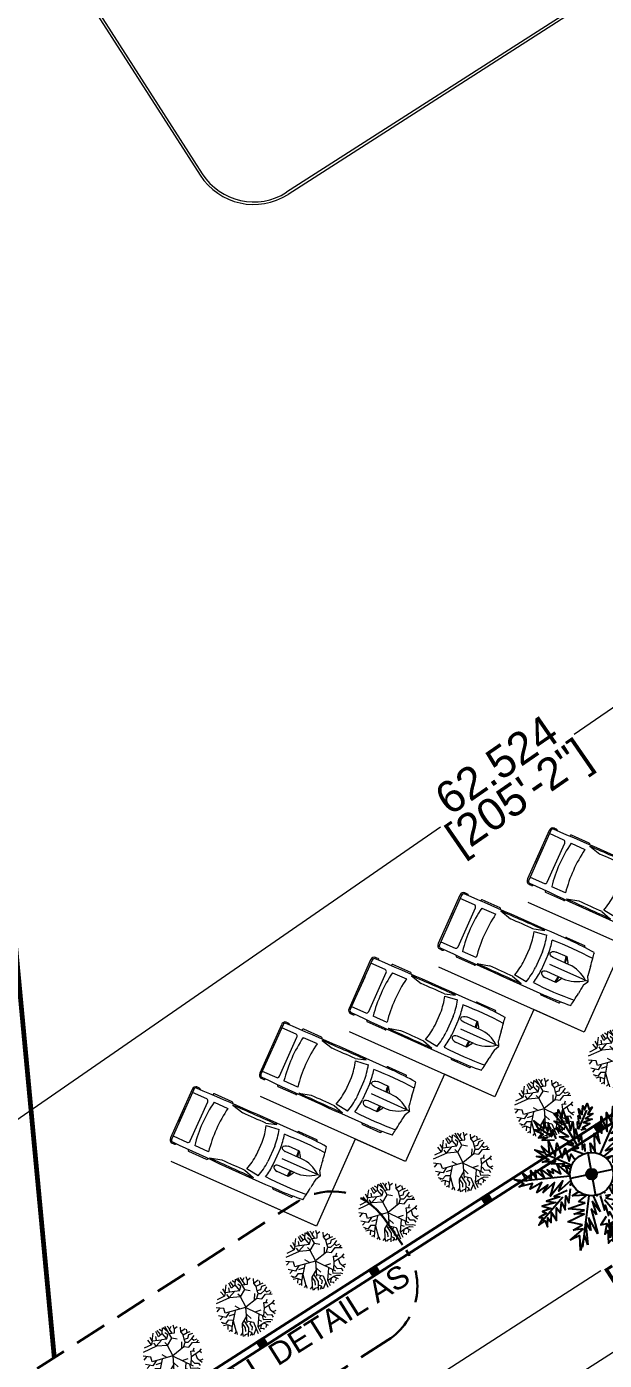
# Model space of a CAD drawing. Header units: millimetres. Extents: x 1898 to 3725, y 783 to 1532.
# Drawn here: x 2037.28 to 2055.43, y 1260.22 to 1302.11 of the extents above; entities that cross this region are included whole.
import ezdxf

# ---------------------------------------------------------------- set-up
doc = ezdxf.new("R2010")
doc.units = ezdxf.units.MM
doc.linetypes.add('DASHED', pattern=[0.75, 0.5, -0.25])
doc.linetypes.add('DASHED2', pattern=[0.375, 0.25, -0.125])
doc.layers.get('0').update_dxf_attribs({"lineweight": 20})
doc.layers.get('Defpoints').update_dxf_attribs({"lineweight": 15})
for name, color, linetype, lineweight in [('COL HATCH', 253, 'Continuous', 13), ('Column', 251, 'Continuous', 30), ('DIM', 6, 'Continuous', 18), ('Fixture', 44, 'Continuous', 13), ('Hatch', 43, 'Continuous', 13), ('Layer1', 12, 'Continuous', 30), ('LINE', 22, 'Continuous', 13), ('OFFSET', 170, 'Continuous', 20), ('Property Line', 1, 'Continuous', 30), ('TEXT', 7, 'Continuous', 15), ('TR', 92, 'Continuous', 13)]:
    doc.layers.add(name, color=color, linetype=linetype, lineweight=lineweight)
doc.layers.add('PLANTS', color=82, linetype='Continuous')
doc.styles.add('DIM', font='arial.ttf', dxfattribs={"height": 0.5})
doc.styles.add('Tabrej', font='arial.ttf')
doc.dimstyles.new('Tabrej', dxfattribs={"dimtxt": 4, "dimasz": 0.45, "dimexe": 0.18, "dimexo": 0.0625, "dimgap": 0.09, "dimtad": 0, "dimdec": 3, "dimzin": 0, "dimdsep": 46, "dimtxsty": 'Tabrej', "dimcen": 0, "dimclrd": 256, "dimclre": 256, "dimclrt": 7, "dimaunit": 1, "dimadec": 3, "dimazin": 0, "dimtfac": 1, "dimtdec": 3, "dimtofl": 0, "dimtmove": 0, "dimatfit": 3, "dimfxl": 0, "dimtolj": 1, "dimtzin": 0, "dimlwd": -1, "dimlwe": -1, "dimarcsym": 0})

# ---------------------------------------------------------------- blocks, each defined once
blk = doc.blocks.new('TREE')
at = {"linetype": 'Continuous'}
h = blk.add_hatch(color=256, dxfattribs=at)
h.paths.add_polyline_path([(0.58, -1.88), (0, 0), (-1.9, -0.52, 0.424022)])
h.paths.add_polyline_path([(-0.58, 1.88, 0.328498), (-1.97, 0, 0.067064), (-1.9, -0.52), (0, 0)])
h.paths.add_polyline_path([(-0.58, 1.88), (0, 0), (1.9, 0.52, 0.424022)])
blk.add_hatch(color=256).paths.add_polyline_path([(1.97, 0, 0.067064), (1.9, 0.52), (0, 0), (0.58, -1.88, 0.328498)])
blk.add_line((-2.35, 7.57), (2.35, -7.57), dxfattribs=at)
blk.add_lwpolyline([(-7.65, -2.1), (7.65, 2.1)], dxfattribs=at)
blk.add_circle((0, 0), 1.97, dxfattribs=at)
at = {"layer": 'PLANTS', "linetype": 'ByBlock'}
for p, q in [((-3.6, 7.63), (-11.22, 21.86)), ((1.69, 7.75), (4.63, 21.16)), ((8.86, 5.52), (17.87, 15.03)), ((-7.52, 2.5), (-25.98, 8.63)), ((5.99, 5.2), (6.39, 5.6)), ((6.39, 5.6), (6.11, 5.06)), ((15.96, 7.75), (22.66, 8.84)), ((7.49, 2.61), (7.91, 2.84)), ((7.83, 1.27), (13.45, 4.41)), ((13.45, 4.41), (9.83, 1.06)), ((9.83, 1.06), (14.73, 3.11)), ((12.63, 1.05), (21.55, 4.25)), ((14.73, 3.11), (12.63, 1.05)), ((21.55, 4.25), (15.88, 0.34)), ((15.88, 0.34), (20.6, 1.57)), ((20.6, 1.57), (17.46, -0.62)), ((17.46, -0.62), (25.93, 0.99)), ((25.93, 0.99), (22.47, -0.6)), ((-15.78, -6.29), (-23.18, -3.92)), ((8.58, -6.38), (6.77, -4.13)), ((10.56, -3.87), (7.85, -1.09)), ((7.85, -1.09), (8.58, -6.38)), ((7.92, -0.24), (26.9, -0.82)), ((10.64, -1.4), (10.56, -3.87)), ((13.49, -7.36), (10.64, -1.4)), ((15.23, -5.17), (13.44, -1.41)), ((13.44, -1.41), (13.49, -7.36)), ((18.24, -7.08), (14.7, -1.26)), ((14.7, -1.26), (15.23, -5.17)), ((18.76, -1.63), (18.24, -7.08)), ((21.05, -4.8), (18.76, -1.63)), ((24.8, -5.67), (20.26, -1.15)), ((20.26, -1.15), (21.05, -4.8)), ((22.47, -0.6), (28.26, -1.43)), ((28.26, -1.43), (22.75, -2.18)), ((22.75, -2.18), (24.8, -5.67)), ((-9.72, -5.98), (-19.78, -13.33)), ((-2.45, -7.54), (-5.7, -17.57)), ((1.51, -7.78), (5.13, -26.4)), ((9.36, -9.67), (18.72, -16.39)), ((-12.25, -15.65), (-15.06, -20.59))]:
    blk.add_line(p, q, dxfattribs=at)
for points in [[(-4.86, 7.48), (-7.46, 7.35), (-5.02, 8.74), (-8.79, 8.42), (-5.6, 9.6), (-11.78, 9.24), (-6.95, 10.73), (-12.46, 11.39), (-7.35, 12.04), (-11.81, 13.72), (-9.34, 13.64), (-13.85, 16.49), (-9.13, 15.43), (-15.78, 19.37), (-10.52, 17.87), (-14.89, 22.17), (-12.53, 20.94), (-13.19, 25.16), (-11.48, 22.85), (-10.06, 26.69), (-9.77, 22.46), (-7.83, 23.64), (-8.46, 20.2), (-5.84, 22.4), (-7.79, 18.05), (-4.69, 21.41), (-6.87, 16.37), (-3.88, 18.57), (-5.95, 15.06), (-3.02, 16.5), (-4.75, 12.17), (-3.59, 13.46), (-4.09, 10.6)], [(-1.29, 7.82), (-3.23, 11.18), (0.57, 8.41), (-1.6, 12.22), (0.2, 10.54), (-1.73, 16.08), (1.39, 12.29), (-0.81, 16.68), (1.2, 14.87), (-1.05, 20.27), (1.68, 16.91), (-0.41, 22.82), (1.81, 19.25), (3.24, 24.49), (3.18, 20.56), (6.91, 24.17), (5.33, 20.35), (8.74, 21.55), (5.75, 18.82), (7.77, 18.93), (5.35, 16.6), (8.06, 16.99), (4.59, 13.99), (9.55, 15.18), (4.11, 11.95), (10.1, 12.97), (4.41, 10.01), (8.76, 10.72), (3.17, 8.02), (6.34, 8.38), (3.99, 6.85)], [(7.52, 3.79), (12.67, 5.93), (10.93, 6.02), (14.58, 7.54), (13.13, 7.82), (17.13, 10.44), (14.35, 9.51), (18.54, 12.88), (16.08, 12.07), (20.7, 15.84), (18.5, 15.29), (19.26, 17.53), (16.22, 14.93), (16.24, 16.64), (15.16, 13.39), (14.06, 14.62), (13.37, 11.31), (11.54, 13.94), (11.38, 9.89), (10.21, 11.84), (10.25, 8.54), (8.78, 9.77), (8.23, 6.15), (6.92, 7.52), (7.46, 5.68)], [(-7.89, -0.83), (-11.19, -1.57), (-8.32, 0.58), (-14.89, -0.46), (-11.4, 1.95), (-18.37, -0.07), (-15.28, 2.4), (-21.34, 1.57), (-16.06, 4.28), (-22.96, 3.33), (-19.26, 5.6), (-25.4, 5.48), (-22.7, 6.6), (-27.41, 8.18), (-22.85, 8.38), (-23.4, 10.22), (-20.76, 7.41), (-20.99, 9.38), (-18.71, 6.57), (-18.82, 8.96), (-15.59, 5.81), (-16.24, 9.67), (-12.79, 5.28), (-13.54, 8.14), (-9.11, 4.23), (-10.42, 7.37), (-6.93, 3.85)], [(14.92, 6.72), (18.25, 5.09), (17.51, 7.21), (21.45, 6.79), (20.08, 7.77), (24.65, 8.49), (23.34, 9.5), (24.21, 10.6), (20.7, 9.13), (22.61, 11.62), (17.73, 9)], [(-6.54, 4.48), (-7.38, 6.8), (-5.97, 5.22)], [(-2.35, 7.57), (-2.53, 8.08), (-2, 7.67)], [(-16.04, -6.55), (-18.57, -6.86), (-17.88, -6.21), (-20.79, -6.83), (-19.91, -5.94), (-23.37, -7.02), (-21.39, -5.38), (-24.6, -5.47), (-23.24, -4.68), (-25.6, -3.96), (-23.52, -3.1), (-24.49, -2.03), (-21.74, -3.32), (-22.08, -1.61), (-20.09, -4.1), (-20.01, -1.64), (-18.54, -4.64), (-18.41, -2.3), (-16.57, -4.92), (-16.34, -3.72), (-15.63, -5.42)], [(-7.05, -3.9), (-8.15, -7.98), (-9.09, -5.71), (-10.09, -10.04), (-10.38, -7.58), (-12.49, -12.95), (-12.88, -9.72), (-15.45, -14.7), (-15.51, -11.56), (-18.03, -15.41), (-17.63, -12.66), (-20.68, -15.77), (-20.7, -14.31), (-22.35, -14.41), (-19.96, -12.9), (-22.5, -12.63), (-17.73, -10.64), (-20.14, -10.69), (-15.16, -9.2), (-18.42, -8.64), (-12.72, -7.45), (-15.89, -7.44), (-11.38, -5.71), (-13.72, -5.06), (-8.62, -4.19), (-10.72, -3.59), (-8.07, -3.22)], [(-7.65, -2.1), (-7.78, -2.14), (-7.66, -2.05)], [(-2.17, -7.63), (-1.89, -10.97), (-2.72, -10.21), (-2.44, -14.96), (-3.36, -13.64), (-2.76, -18.26), (-3.89, -16.08), (-4.55, -20.7), (-4.99, -17.86), (-7.01, -21.51), (-6.19, -17.63), (-8.56, -19.2), (-6.09, -16.11), (-10.53, -16.78), (-5.32, -13.87), (-10.13, -13.67), (-4.93, -11.28), (-8.42, -10.52), (-3.96, -8.66), (-6.63, -8.08), (-4.65, -6.42)], [(3.03, -7.32), (7.29, -11.42), (3.47, -10.21), (9.44, -14.28), (4.36, -13.23), (8.37, -17.02), (5.35, -15.62), (8.54, -19.38), (4.77, -17.93), (7.52, -21.87), (5.4, -21.2), (7.02, -25.98), (5.78, -24.43), (4.52, -28.13), (4.63, -23.44), (2, -25.27), (4.14, -21.73), (0.75, -22.26), (3.53, -19.92), (0.52, -20.65), (3.22, -16.87), (-0.21, -18.89), (2.65, -14.09), (-0.01, -16.38), (0.89, -13.94), (-0.55, -14.54), (0.89, -11.28), (-2.36, -12.86), (0.79, -8.38), (-2.05, -9.71), (-0.94, -7.87)], [(-1.25, -7.83), (-1.25, -7.9), (-1.35, -7.81)], [(4.17, -6.74), (4.76, -7.46), (3.68, -7.02)], [(6.74, -8.33), (9.47, -12.94), (9.32, -10.8), (11.43, -15.52), (11.55, -12.08), (13.37, -17), (13.85, -13.55), (15.31, -16.7), (15.79, -15.18), (17.63, -17.66), (17.6, -16.34), (20.41, -17.6), (18.64, -15.32), (20.66, -14.33), (17.42, -14.5), (19.04, -13.09), (15.37, -13.29), (18.13, -11.25), (13.44, -11.66), (15.19, -10.04), (11.2, -10.01), (13.96, -8.49), (8.82, -8.72), (11.26, -7.33), (6.14, -7.25)], [(-11.65, -14.08), (-14.85, -15.78), (-12.96, -15.73), (-17.29, -17.53), (-14.17, -17.41), (-17.51, -19.32), (-14.98, -19), (-17.48, -22.92), (-14.18, -20.59), (-14.28, -22.47), (-12.94, -18.96), (-11.4, -20.53), (-11.91, -17.36), (-10.78, -19.17), (-11.2, -14.63)]]:
    blk.add_lwpolyline(points, dxfattribs=at)
blk.add_circle((0, 0), 7.93, dxfattribs=at)
blk = doc.blocks.new('*D92')
at = {"layer": 'Defpoints', "color": 0, "lineweight": 15, "ltscale": 0.05, "transparency": 16777216}
for p in [(2137.42, 1320.055), (2032.207, 1252.637), (2035.481, 1247.529)]:
    blk.add_point(p, dxfattribs=at)
at = {"layer": 'DIM', "ltscale": 0.05, "transparency": 16777216}
for p, q in [((2137.454, 1320.003), (2140.791, 1314.795)), ((2140.02, 1314.515), (2090.197, 1282.59)), ((2036.154, 1247.961), (2085.978, 1279.886)), ((2032.241, 1252.585), (2035.578, 1247.377))]:
    blk.add_line(p, q, dxfattribs=at)
at = {"layer": 'DIM', "lineweight": 15, "ltscale": 0.05, "transparency": 16777216}
for points in [[(2139.948, 1314.628), (2140.092, 1314.403), (2140.694, 1314.947)], [(2036.082, 1248.073), (2036.226, 1247.848), (2035.481, 1247.529)]]:
    blk.add_solid(points, dxfattribs=at)
at = {"layer": 'DIM', "color": 7, "ltscale": 0.05, "transparency": 16777216, "char_height": 1, "attachment_point": 5, "rotation": 32.6508, "style": 'Tabrej'}
for s, insert in [('\\A1;124.960', (2087.763, 1281.744)), ("\\A1;[410']", (2088.481, 1280.623))]:
    blk.add_mtext(s, dxfattribs=dict(at, insert=insert))
blk = doc.blocks.new('SHRUB4')
for p, q in [((-0.0382, 0.0672), (-0.0402, 0.0855)), ((-0.03, 0.0748), (-0.0135, 0.0939)), ((-0.03, 0.0748), (-0.0294, 0.0885)), ((-0.0058, 0.0756), (-0.0039, 0.0939)), ((0.003, 0.0779), (0.0018, 0.0947)), ((0.0132, 0.0847), (0.0088, 0.0939)), ((0.0094, 0.0779), (0.0203, 0.0924)), ((0.0272, 0.071), (0.0221, 0.0909)), ((0.0266, 0.0489), (0.0292, 0.0917)), ((0.0368, 0.0764), (0.0355, 0.0885)), ((-0.072, 0.0435), (-0.0847, 0.0397)), ((-0.0612, 0.0359), (-0.0796, 0.0512)), ((-0.0275, 0.0542), (-0.0733, 0.0618)), ((-0.0382, 0.0672), (-0.0631, 0.0702)), ((-0.03, 0.0748), (-0.0382, 0.0672)), ((-0.0039, 0.0618), (-0.03, 0.0748)), ((-0.0281, 0.0557), (-0.0288, 0.0672)), ((-0.0281, 0.055), (-0.0039, 0.0618)), ((0.003, 0.0375), (-0.0275, 0.0542)), ((-0.0167, 0.0702), (-0.0122, 0.081)), ((0.0088, 0.0779), (-0.0058, 0.0756)), ((-0.0027, 0.0627), (0.0119, 0.0557)), ((0.003, 0.0382), (0.0005, 0.0497)), ((0.003, 0.0375), (0.0266, 0.0489)), ((0.0119, 0.0557), (0.0094, 0.0779)), ((0.0132, 0.0565), (0.0215, 0.0642)), ((0.0215, 0.0642), (0.0177, 0.0748)), ((0.0266, 0.0497), (0.0393, 0.0375)), ((0.0279, 0.0657), (0.0431, 0.058)), ((0.0361, 0.0756), (0.0457, 0.0817)), ((0.0361, 0.0627), (0.0361, 0.0756)), ((0.0431, 0.058), (0.0501, 0.0695)), ((0.0495, 0.0702), (0.0527, 0.0802)), ((0.0501, 0.0695), (0.0609, 0.0702)), ((0.0609, 0.0497), (0.0685, 0.0627)), ((0.0622, 0.039), (0.0609, 0.0497)), ((0.0616, 0.0504), (0.0781, 0.0512)), ((0.0768, 0.0367), (0.0806, 0.0466)), ((-0.0834, -0.0068), (-0.0917, 0.0038)), ((-0.0784, 0.016), (-0.0905, 0.0123)), ((-0.0713, 0.0092), (-0.0879, 0.026)), ((-0.0542, 0.0168), (-0.0713, 0.0092)), ((-0.0656, 0.0214), (-0.0612, 0.0359)), ((-0.0021, 0.0008), (-0.0656, 0.0213)), ((-0.0453, 0.0023), (-0.0612, 0.0068)), ((-0.0357, 0.0107), (-0.058, -0.0122)), ((-0.0199, 0.0068), (-0.0275, 0.0222)), ((-0.0021, 0.0008), (-0.0256, -0.0412)), ((-0.0014, 0), (0.0341, -0.06)), ((-0.0008, 0.0021), (0.003, 0.0375)), ((-0.0008, 0.0021), (0.0431, 0.0061)), ((0.0349, 0.0053), (0.0463, 0.0214)), ((0.0431, 0.0061), (0.0546, 0.0153)), ((0.0431, 0.0061), (0.0552, -0.0045)), ((0.0546, 0.0153), (0.0571, 0.0245)), ((0.0546, 0.0153), (0.0628, 0.01)), ((0.0552, -0.0045), (0.073, 0.0015)), ((0.0571, 0.0245), (0.0622, 0.0382)), ((0.0571, 0.0252), (0.0685, 0.0214)), ((0.0622, 0.0382), (0.0768, 0.0367)), ((0.0628, 0.01), (0.0781, 0.013)), ((0.0685, 0.0214), (0.0774, 0.0283)), ((0.073, 0.0015), (0.0914, -0.0099)), ((0.0768, 0.0367), (0.0864, 0.0343)), ((0.0774, 0.0283), (0.0902, 0.0252)), ((0.0781, 0.013), (0.0895, 0.0176)), ((0.0781, 0.013), (0.08, 0.0053)), ((0.08, 0.0053), (0.0921, 0.0031)), ((-0.0802, -0.013), (-0.0923, -0.0092)), ((-0.0879, -0.0015), (-0.091, -0.003)), ((-0.0784, -0.0137), (-0.0873, -0.0259)), ((-0.0784, -0.0343), (-0.0873, -0.0328)), ((-0.0701, -0.0022), (-0.0834, -0.0068)), ((-0.0713, -0.0252), (-0.0809, -0.0389)), ((-0.0707, -0.0259), (-0.0802, -0.013)), ((-0.0586, -0.0114), (-0.0707, -0.0259)), ((-0.058, -0.0107), (-0.0701, -0.0022)), ((-0.058, -0.0122), (-0.0695, -0.0465)), ((-0.0396, -0.0351), (-0.0548, -0.0602)), ((-0.0154, -0.0237), (-0.0396, -0.0351)), ((-0.0396, -0.0351), (-0.0389, -0.0519)), ((-0.0294, -0.0305), (-0.03, -0.058)), ((-0.0224, -0.0359), (-0.0071, -0.0519)), ((-0.011, -0.0198), (-0.0071, -0.0374)), ((0.0203, -0.0404), (-0.0033, -0.0702)), ((0.0151, -0.0275), (0.0342, -0.0328)), ((0.031, -0.0534), (0.0463, -0.0335)), ((0.0457, -0.0335), (0.0539, -0.0183)), ((0.0463, -0.0335), (0.0768, -0.0328)), ((0.0539, -0.0183), (0.0641, -0.0244)), ((0.0616, -0.0335), (0.0584, -0.0473)), ((0.0609, -0.0214), (0.0679, -0.0152)), ((0.0768, -0.0335), (0.0857, -0.0305)), ((0.0768, -0.0328), (0.0788, -0.0404)), ((0.0845, -0.0053), (0.0927, -0.0022)), ((-0.0695, -0.0465), (-0.0777, -0.0489)), ((-0.0681, -0.0465), (-0.0713, -0.0557)), ((-0.0548, -0.0602), (-0.0644, -0.0634)), ((-0.0555, -0.061), (-0.0586, -0.0709)), ((-0.0516, -0.0702), (-0.0555, -0.0717)), ((-0.0402, -0.0732), (-0.0516, -0.0702)), ((-0.03, -0.058), (-0.0459, -0.0801)), ((-0.0389, -0.0519), (-0.0446, -0.0618)), ((-0.0325, -0.0779), (-0.0396, -0.0817)), ((-0.0357, -0.0664), (-0.03, -0.074)), ((-0.03, -0.074), (-0.0325, -0.0832)), ((-0.011, -0.0725), (-0.03, -0.0854)), ((-0.0186, -0.0618), (-0.0256, -0.0694)), ((-0.0135, -0.0465), (-0.0199, -0.0504)), ((-0.0199, -0.0504), (-0.0186, -0.0618)), ((-0.0071, -0.0519), (-0.0147, -0.0892)), ((-0.0033, -0.0702), (-0.0058, -0.0892)), ((-0.0027, -0.0709), (0.0189, -0.0709)), ((0.0082, -0.0725), (0.0005, -0.0801)), ((0.0005, -0.0801), (0.0094, -0.0847)), ((0.0107, -0.0549), (0.0158, -0.0626)), ((0.0228, -0.0801), (0.0158, -0.0862)), ((0.0189, -0.0709), (0.0266, -0.0847)), ((0.0196, -0.0709), (0.0297, -0.0732)), ((0.0272, -0.0496), (0.0228, -0.0618)), ((0.0228, -0.0618), (0.0418, -0.0732)), ((0.0297, -0.0732), (0.0393, -0.0801)), ((0.0406, -0.0442), (0.0425, -0.0564)), ((0.0418, -0.0732), (0.0475, -0.0794)), ((0.0425, -0.0564), (0.0533, -0.0626)), ((0.0533, -0.0626), (0.0533, -0.0725)), ((0.0584, -0.0473), (0.0647, -0.0664)), ((0.0603, -0.0572), (0.0724, -0.0595)), ((0.0094, -0.0847), (0.0069, -0.0885))]:
    blk.add_line(p, q)
blk = doc.blocks.new('3445')
at = {"layer": 'COL HATCH'}
h = blk.add_hatch(color=256, dxfattribs=at)
h.dxf.hatch_style = 1
h.paths.add_polyline_path([(1978.654, 1295.006), (1978.884, 1295.006), (1978.884, 1294.776), (1978.654, 1294.776)])
at = {"layer": 'Column'}
for p, q in [((1978.654, 1295.006), (1978.654, 1294.776)), ((1978.884, 1295.006), (1978.654, 1295.006)), ((1978.884, 1294.776), (1978.884, 1295.006)), ((1978.654, 1294.776), (1978.884, 1294.776))]:
    blk.add_line(p, q, dxfattribs=at)
blk = doc.blocks.new('*U411')
for p, q in [((21.1, 37.4), (21.1, 36.8)), ((46.6, 38.9), (22.4, 38.9)), ((47.8, 37.4), (47.8, 37.4)), ((88, 31.9), (74.8, 35.9)), ((134.3, 35.6), (119.3, 31.8)), ((135.5, 37.1), (135.5, 37.4)), ((136.7, 38.9), (160.9, 38.9)), ((162.1, 37.4), (162.1, 36.8)), ((186.5, -33.5), (186.5, 33.5)), ((32.3, 11.6), (36.1, 17.2)), ((36.1, 17.2), (50.9, 17.2)), ((70, 31.5), (86.4, 29.4)), ((138.4, 29.4), (157.2, 29.4)), ((164.5, 26.4), (164.5, -26.4)), ((186.5, 29.4), (167, 29.4)), ((188.4, -32.8), (188.4, 32.8)), ((3.3, 6.1), (0.1, 0.4)), ((29.8, 9.5), (51.7, 9.5)), ((32.1, 9.5), (32.1, 11.2)), ((58.9, -10.8), (58.9, 10.8)), ((66.6, -10.5), (66.6, 10.5)), ((82.7, 8.5), (82.7, -8.5)), ((186.5, -10.5), (186.5, 10.5)), ((0, 0), (51.7, 0)), ((0.1, -0.4), (3.3, -6.1)), ((29.8, -9.5), (51.7, -9.5)), ((32.1, -9.5), (32.1, -11.2)), ((32.3, -11.6), (36.1, -17.2)), ((36.1, -17.2), (50.9, -17.2)), ((86.4, -29.4), (70, -31.5)), ((88, -31.9), (74.8, -35.9)), ((134.3, -35.6), (119.3, -31.8)), ((157.2, -29.4), (138.4, -29.4)), ((167, -29.4), (186.5, -29.4)), ((21.1, -37.4), (21.1, -36.8)), ((46.6, -38.9), (22.4, -38.9)), ((47.8, -37.4), (47.8, -37.4)), ((135.5, -37.1), (135.5, -37.4)), ((136.7, -38.9), (160.9, -38.9)), ((162.1, -37.4), (162.1, -36.8))]:
    blk.add_line(p, q)
for centre, major_axis, ratio, start_param, end_param in [((266, -27.5), (0, 313.3), 0.842304, 1.367076, 1.39176), ((41.2, -490.9), (0, 528.2), 0.842304, 0.00281, 0.075598), ((22.4, 37.4), (0, -1.48), 0.842304, 3.141593, 4.712389), ((64.5, -10555.6), (0, 10593), 0.842304, -0.013397, 0.002797), ((46.6, 37.4), (0, 1.48), 0.842304, -1.570796, 0), ((64.5, -10555.6), (0, -10591.5), 0.842304, 3.133765, 3.140441), ((136.7, 37.4), (0, -1.48), 0.842304, 3.141593, 4.712389), ((160.9, 37.4), (0, 1.48), 0.842304, -1.570796, 0), ((180.6, 35.8), (0, 2.22), 0.842304, -0.013017, 1.249894), ((64.5, -10556.4), (0, 10595.3), 0.842304, -0.013397, -0.013017), ((184, 32.8), (0, -5.25), 0.842304, 1.570796, 3.128196), ((184, 33.5), (0, -2.96), 0.842304, 1.570796, 3.128196), ((-204.5, 52.4), (0, -251), 0.842304, 1.385369, 1.434372), ((259.2, -27.5), (0, -305.3), 0.842304, 4.528606, 4.561838), ((37.5, -594), (0, -623.3), 0.842304, 3.096046, 3.200911), ((13, 17), (0, 27.4), 0.842304, 4.435146, 4.718221), ((14.2, 17), (0, 27.4), 0.842304, 4.435146, 4.718221), ((50.8, 13.3), (6.34, -0.36), 0.603834, -1.395552, 1.581315), ((134.4, 5.4), (0, -89.8), 0.842304, 4.449482, 4.652344), ((135.3, 5.4), (0, 81.8), 0.842304, 1.245306, 1.50788), ((149.6, 2.8), (0, -79.6), 0.842304, 4.372215, 4.640744), ((95.8, -3666.4), (0, -3698.2), 0.842304, 3.134049, 3.144098), ((17.1, 0), (0, 147), 0.842304, 4.511394, 4.913384), ((35.9, 0), (0, 147), 0.842304, 4.511394, 4.913384), ((167, 26.4), (0, 2.96), 0.842304, 0, 1.570796), ((0.6, 0), (0, -0.74), 0.842304, 4.131459, 5.293319), ((29.8, -46.7), (0, 56.2), 0.842304, 0, 0.590319), ((32.7, 11.2), (0, 0.74), 0.842304, 0.879714, 1.570796), ((-204.5, -52.4), (0, 251), 0.842304, -1.434372, -1.385369), ((29.8, 46.7), (0, 56.2), 0.842304, 2.551274, 3.141593), ((32.7, -11.2), (0, -0.74), 0.842304, 4.712389, 5.403472), ((13, -17), (0, -27.4), 0.842304, 1.564964, 1.848039), ((14.2, -17), (0, -27.4), 0.842304, 1.564964, 1.848039), ((134.4, -5.4), (0, -89.8), 0.842304, -1.510751, -1.307889), ((135.3, -5.4), (0, -81.8), 0.842304, -1.50788, -1.245306), ((149.6, -2.8), (0, -79.6), 0.842304, -1.499151, -1.230623), ((259.2, 27.5), (0, 305.3), 0.842304, 1.721348, 1.754579), ((266, 27.5), (0, 313.3), 0.842304, 1.749832, 1.774517), ((37.5, 594), (0, -623.3), 0.842304, -0.059319, 0.045547), ((95.8, 3666.4), (0, -3698.2), 0.842304, -0.002505, 0.007544), ((167, -26.4), (0, -2.96), 0.842304, 4.712389, 6.283185), ((184, -32.8), (0, -5.25), 0.842304, 0.013397, 1.570796), ((41.2, 490.9), (0, -528.2), 0.842304, -0.075598, -0.00281), ((22.4, -37.4), (0, 1.48), 0.842304, 1.570796, 3.141593), ((64.5, 10555.6), (0, 10593), 0.842304, 3.138796, 3.15499), ((46.6, -37.4), (0, -1.48), 0.842304, 0, 1.570796), ((64.5, 10555.6), (0, -10591.5), 0.842304, 0.001152, 0.007828), ((136.7, -37.4), (0, -1.48), 0.842304, -1.570796, 0), ((160.9, -37.4), (0, 1.48), 0.842304, 3.141593, 4.712389), ((180.6, -35.8), (0, -2.22), 0.842304, -1.249894, 0.013017), ((64.5, 10556.4), (0, 10595.3), 0.842304, 3.15461, 3.15499), ((184, -33.5), (0, 2.96), 0.842304, 3.15499, 4.712389)]:
    blk.add_ellipse(centre, major_axis=major_axis, ratio=ratio, start_param=start_param, end_param=end_param)
at = {"extrusion": (0, 0, -1)}
blk.add_ellipse((50.8, -13.3), major_axis=(6.34, 0.36), ratio=0.603834, start_param=-1.395552, end_param=1.581315, dxfattribs=at)
blk = doc.blocks.new('*D629')
at = {"layer": 'Defpoints', "color": 0, "lineweight": 15, "ltscale": 0.05, "transparency": 16777216}
for p in [(2079.317, 1282.97), (2081.353, 1279.808), (2032.207, 1252.637)]:
    blk.add_point(p, dxfattribs=at)
at = {"layer": 'DIM', "ltscale": 0.05, "transparency": 16777216}
for p, q in [((2079.351, 1282.918), (2081.451, 1279.657)), ((2080.68, 1279.375), (2060.271, 1266.234)), ((2034.916, 1249.908), (2055.325, 1263.049)), ((2032.241, 1252.585), (2034.341, 1249.324))]:
    blk.add_line(p, q, dxfattribs=at)
at = {"layer": 'DIM', "lineweight": 15, "ltscale": 0.05, "transparency": 16777216}
for points in [[(2080.608, 1279.487), (2080.753, 1279.263), (2081.353, 1279.808)], [(2034.844, 1250.021), (2034.988, 1249.796), (2034.243, 1249.475)]]:
    blk.add_solid(points, dxfattribs=at)
at = {"layer": 'DIM', "color": 7, "ltscale": 0.05, "transparency": 16777216, "char_height": 1, "attachment_point": 5, "rotation": 32.7765, "style": 'Tabrej'}
for s, insert in [('\\A1;56.031', (2057.473, 1265.147)), ('\\A1;[183\'-10"]', (2058.194, 1264.027))]:
    blk.add_mtext(s, dxfattribs=dict(at, insert=insert))
blk = doc.blocks.new('*D631')
at = {"layer": 'Defpoints', "color": 0, "lineweight": 15, "ltscale": 0.05, "transparency": 16777216}
for p in [(2078.109, 1296.197), (2083.652, 1288.17), (2032.207, 1252.637)]:
    blk.add_point(p, dxfattribs=at)
at = {"layer": 'DIM', "ltscale": 0.05, "transparency": 16777216}
for p, q in [((2083.617, 1288.222), (2078.007, 1296.345)), ((2077.451, 1295.742), (2054.487, 1279.881)), ((2027.322, 1261.118), (2050.285, 1276.979)), ((2032.172, 1252.689), (2026.561, 1260.812))]:
    blk.add_line(p, q, dxfattribs=at)
at = {"layer": 'DIM', "lineweight": 15, "ltscale": 0.05, "transparency": 16777216}
for points in [[(2077.375, 1295.852), (2077.526, 1295.632), (2078.109, 1296.197)], [(2027.246, 1261.228), (2027.398, 1261.009), (2026.664, 1260.664)]]:
    blk.add_solid(points, dxfattribs=at)
at = {"layer": 'DIM', "color": 7, "ltscale": 0.05, "transparency": 16777216, "char_height": 1, "attachment_point": 5, "rotation": 34.6326, "style": 'Tabrej'}
for s, insert in [('\\A1;62.524', (2052.045, 1278.924)), ('\\A1;[205\'-2"]', (2052.802, 1277.829))]:
    blk.add_mtext(s, dxfattribs=dict(at, insert=insert))

msp = doc.modelspace()

# ---------------------------------------------------------------- linework, layer by layer
at = {"layer": 'Hatch', "color": 5, "linetype": 'DASHED', "lineweight": 30, "ltscale": 2}
msp.add_lwpolyline([(2036.3417, 1259.1567), (2045.7967, 1265.2153, -0.4037642), (2048.52, 1264.67), (2049.2002, 1263.6877, -0.4247407), (2048.635, 1260.8651), (2039.18, 1254.8066, -0.4037642), (2036.4567, 1255.3519), (2035.7765, 1256.3342, -0.4247407)], format="xyb", close=True, dxfattribs=at)
at = {"layer": 'Layer1', "lineweight": 18}
for p, q in [((2069.5432, 1312.3517), (2045.4472, 1296.9116)), ((2069.5864, 1312.2843), (2045.4904, 1296.8442)), ((2038.2642, 1304.4144), (2042.7274, 1297.4491)), ((2038.3316, 1304.4576), (2042.7948, 1297.4923)), ((2057.6009, 1272.5664), (2053.0355, 1274.6054)), ((2051.9911, 1268.5007), (2047.4258, 1270.5397)), ((2049.1863, 1266.4679), (2044.6209, 1268.5069)), ((2046.3814, 1264.435), (2041.8161, 1266.4741))]:
    msp.add_line(p, q, dxfattribs=at)
for points in [[(2064.434, 1279.3712), (2063.2106, 1276.6321), (2061.6291, 1277.3384), (2060.4057, 1274.5992), (2058.8243, 1275.3056), (2057.6009, 1272.5664), (2056.0194, 1273.2727), (2054.796, 1270.5336), (2053.2145, 1271.2399)], [(2053.2145, 1271.2399), (2051.9911, 1268.5007), (2050.4097, 1269.207), (2049.1863, 1266.4679), (2047.6048, 1267.1742), (2046.3814, 1264.435), (2044.7999, 1265.1414)]]:
    msp.add_lwpolyline(points, dxfattribs=at)
for radius in [2, 1.92]:
    msp.add_arc((2044.4114, 1298.5282), radius, 212.65079, 302.65079, dxfattribs=at)
at = {"layer": 'LINE'}
msp.add_line((2054.796, 1270.5336), (2050.2306, 1272.5726), dxfattribs=at)
at = {"layer": 'OFFSET', "color": 2, "linetype": 'DASHED2', "lineweight": 20, "ltscale": 20, "const_width": 0.15}
msp.add_lwpolyline([(2038.1449, 1260.3122), (2025.0129, 1399.8395), (2048.7889, 1409.5214), (2046.5866, 1419.4396), (2083.205, 1428.7118), (2124.1119, 1439.7158), (2126.6525, 1397.7573), (2129.5783, 1350.8465), (2130.1296, 1341.5775)], dxfattribs=at)
at = {"layer": 'Property Line'}
for points in [[(2076.5961, 1281.0807), (2032.2072, 1252.6374), (2025.3242, 1332.5004), (2018.6216, 1403.7153), (2041.8332, 1413.1674), (2039.4665, 1423.8261), (2081.6892, 1434.5174), (2129.6563, 1447.4206), (2132.6412, 1398.1254), (2135.5672, 1351.2114), (2137.4202, 1320.0554), (2094.2316, 1292.3811)], [(2076.472, 1281.2744), (2032.4037, 1253.0364), (2025.5533, 1332.521), (2018.8666, 1403.5667), (2042.0998, 1413.0276), (2039.7394, 1423.6579), (2081.7473, 1434.2948), (2129.4438, 1447.1252), (2132.4116, 1398.1113), (2135.3376, 1351.1974), (2137.1826, 1320.1763), (2094.1079, 1292.575)]]:
    msp.add_lwpolyline(points, dxfattribs=at)

# ---------------------------------------------------------------- block references
at = {"layer": 'COL HATCH', "rotation": 32.65078730411573}
for p in [(1087.8028, -890.3002), (1084.2732, -892.5618), (1080.7437, -894.8235), (1077.2141, -897.0851)]:
    msp.add_blockref('3445', p, dxfattribs=at)
at = {"layer": 'Fixture', "xscale": 0.02539586676871016, "yscale": 0.02539586676871016, "zscale": 0.02539586676871016, "rotation": 155.9329396976083}
for p in [(2057.7255, 1274.1535), (2054.9206, 1272.1207), (2052.1157, 1270.0879), (2049.3109, 1268.055), (2046.506, 1266.0222)]:
    msp.add_blockref('*U411', p, dxfattribs=at)
at = {"layer": 'PLANTS', "linetype": 'Continuous', "xscale": 0.0857500000023169, "yscale": 0.0857500000023169, "zscale": 0.0857500000023169, "rotation": 264.7590884323987}
msp.add_blockref('TREE', (2055.0302, 1266.0734, 100.256), dxfattribs=at)
at = {"layer": 'TR', "xscale": 10, "yscale": 10, "zscale": 10, "rotation": 33.62436909168295}
for p in [(2055.8786, 1269.6698), (2053.5577, 1268.1263), (2051.0057, 1266.4292), (2048.6569, 1264.8673), (2046.3711, 1263.3472), (2044.1804, 1261.8904), (2041.8881, 1260.366)]:
    msp.add_blockref('SHRUB4', p, dxfattribs=at)

# ---------------------------------------------------------------- texts
at = {"layer": 'TEXT', "lineweight": 15, "insert": (2037.3895, 1255.958), "char_height": 0.7, "width": 54.107231, "attachment_point": 1, "rotation": 32.20296, "style": 'DIM'}
msp.add_mtext('BOUNDARY WALL DETAIL AS \\PPER SHEET NO.17', dxfattribs=at)

# ---------------------------------------------------------------- dimensions: what is measured, and where the dimension line sits
at = {"layer": 'DIM', "ltscale": 0.05}
for p1, p2, distance, picture, middle in [((2137.4202, 1320.0554), (2032.2072, 1252.6374), 6.0672, '*D92', (2088.0871, 1281.2379)), ((2032.2072, 1252.6374), (2083.6525, 1288.1703), 9.7546, '*D631', (2052.3862, 1278.4301)), ((2032.2072, 1252.6374), (2079.3171, 1282.9702), -3.7608, '*D629', (2057.7981, 1264.6417))]:
    dim = msp.add_aligned_dim(p1=p1, p2=p2, distance=distance, dimstyle='Tabrej', override={"dimtxt": 1, "dimasz": 0.8, "dimpost": '\\X', "dimarcsym": 1}, dxfattribs=at)
    dim.commit()
    dim.dimension.update_dxf_attribs({"geometry": picture, "text_midpoint": middle})

doc.saveas('drawing.dxf')
